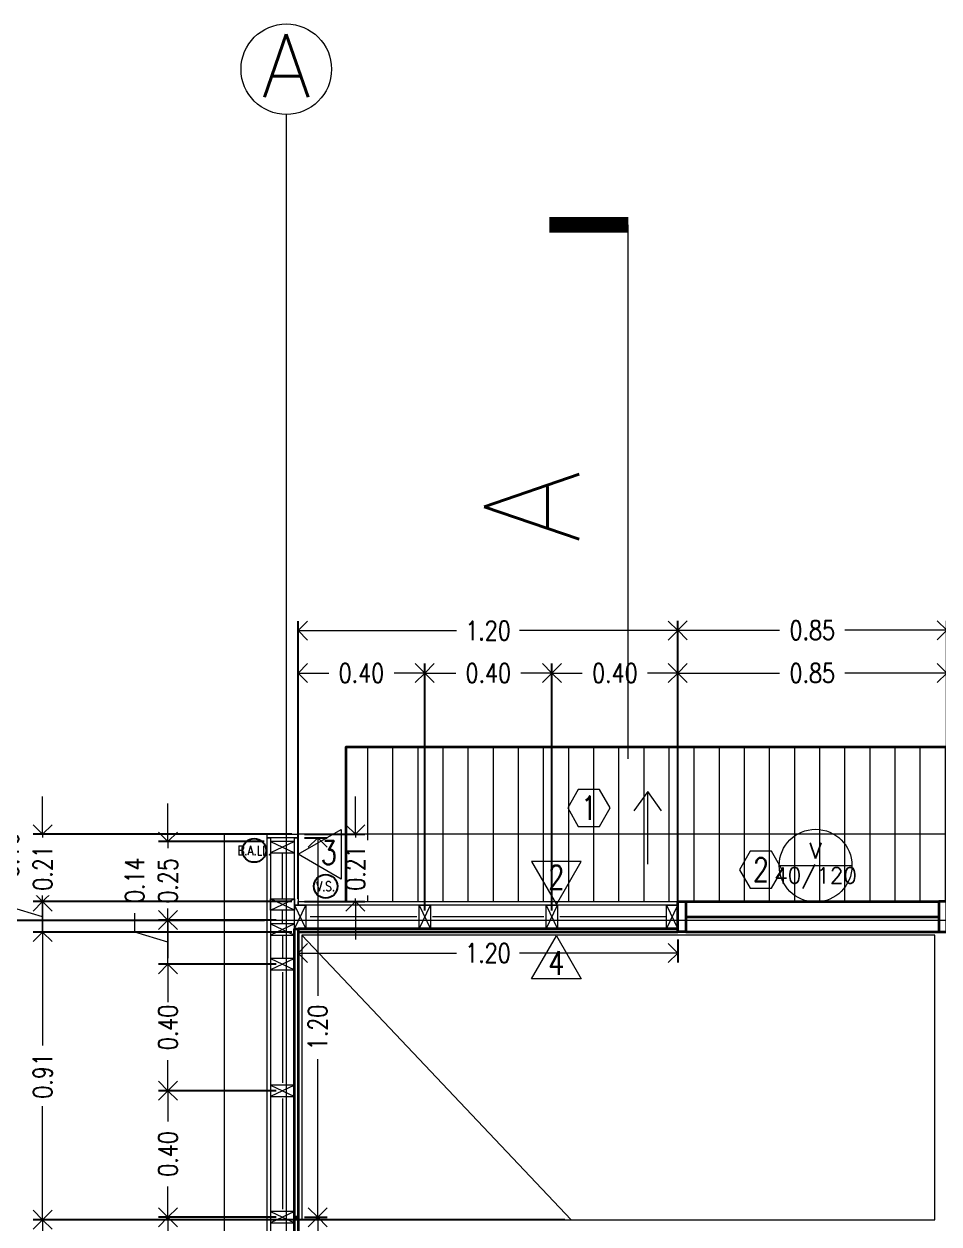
# Model space of a CAD drawing. Header units: metres. Extents: x -2 to 612, y -64 to 156.
# Drawn here: x 456.669 to 459.561, y 49.24 to 53.035 of the extents above; entities that cross this region are included whole.
import ezdxf
from ezdxf.enums import TextEntityAlignment as Align

# ---------------------------------------------------------------- set-up
doc = ezdxf.new("R2010")
doc.units = ezdxf.units.M
doc.header["$LTSCALE"] = 5
doc.header["$MEASUREMENT"] = 0
doc.layers.get('0').update_dxf_attribs({"color": 30})
doc.layers.get('DEFPOINTS').update_dxf_attribs({"color": 210})
for name, color, linetype, lineweight in [('A-ANNO-DIMS', 3, 'Continuous', 18), ('A-ANNO-SYMB', 3, 'Continuous', 18), ('A-ANNO-TEXT', 3, 'Continuous', 18), ('A-DETL-MBND', 3, 'Continuous', 18), ('A-DOOR-SYMB', 3, 'Continuous', 18), ('A-ELEV-IDEN', 3, 'Continuous', 18), ('A-ELEV-MBE1', 7, 'Continuous', 35), ('A-ELEV-MBE2', 4, 'Continuous', 25), ('A-FLOR-PATT', 8, 'Continuous', 18), ('A-FURN', 8, 'Continuous', 18), ('A-SECT-MCUT', 7, 'Continuous', 35), ('A-WALL-PATT', 8, 'Continuous', 18), ('A-WALL-STUD', 3, 'Continuous', 18)]:
    doc.layers.add(name, color=color, linetype=linetype, lineweight=lineweight)
doc.styles.add('E-ROMANS', font='romans.shx', dxfattribs={"width": 0.8})
doc.dimstyles.new('E-0050_ARW_12', dxfattribs={"dimscale": 0.001, "dimtxt": 60, "dimasz": 60, "dimexe": 30, "dimexo": 20, "dimgap": 30, "dimtad": 0, "dimzin": 0, "dimdsep": 46, "dimtxsty": 'E-ROMANS', "dimblk": 'OPEN90', "dimcen": 30, "dimclrd": 256, "dimclre": 256, "dimclrt": 256, "dimadec": 0, "dimazin": 0, "dimtfac": 1, "dimtmove": 1, "dimatfit": 3, "dimldrblk": 'OPEN90', "dimfxl": 1, "dimtfill": 1, "dimtolj": 1, "dimtzin": 0, "dimlwd": -1, "dimarcsym": 0})

# ---------------------------------------------------------------- blocks, each defined once
blk = doc.blocks.new('_Open90')
at = {"color": 0, "linetype": 'ByBlock', "lineweight": -2}
for p, q in [((0, 0), (-1, 0)), ((-0.5, 0.5), (0, 0)), ((0, 0), (-0.5, -0.5))]:
    blk.add_line(p, q, dxfattribs=at)
blk = doc.blocks.new('*D348')
at = {"layer": 'A-ANNO-DIMS', "lineweight": -2, "transparency": 16777216}
for p, q in [((457.5555, 49.2615), (457.6274, 49.2615)), ((457.5555, 48.0615), (457.6274, 48.0615))]:
    blk.add_line(p, q, dxfattribs=at)
at = {"layer": 'A-ANNO-DIMS', "transparency": 16777216}
for p, q in [((457.5974, 49.2015), (457.5974, 48.7613)), ((457.5974, 48.1215), (457.5974, 48.5618))]:
    blk.add_line(p, q, dxfattribs=at)
at = {"layer": 'DEFPOINTS', "color": 0, "transparency": 16777216}
for p in [(457.5355, 49.2615), (457.5974, 49.2615), (457.5355, 48.0615)]:
    blk.add_point(p, dxfattribs=at)
at = {"layer": 'A-ANNO-DIMS', "transparency": 16777216, "xscale": 0.06, "yscale": 0.06, "zscale": 0.06}
for p, rotation in [((457.5974, 49.2615), 90), ((457.5974, 48.0615), 270)]:
    blk.add_blockref('_Open90', p, dxfattribs=dict(at, rotation=rotation))
at = {"layer": 'A-ANNO-DIMS', "transparency": 16777216, "insert": (457.5974, 48.6615), "char_height": 0.06, "attachment_point": 5, "rotation": 90, "style": 'E-ROMANS', "bg_fill": 3, "box_fill_scale": 1.25, "bg_fill_color": 256, "bg_fill_true_color": 13158600, "bg_fill_transparency": 0}
blk.add_mtext('\\A1;1.20', dxfattribs=at)
blk = doc.blocks.new('*D349')
at = {"layer": 'A-ANNO-DIMS', "transparency": 16777216}
for p, q in [((457.7165, 50.5325), (457.7165, 50.5925)), ((457.7165, 50.4725), (457.7165, 50.4623)), ((457.7165, 50.2595), (457.7165, 50.2697)), ((457.7165, 50.1995), (457.7165, 50.1395))]:
    blk.add_line(p, q, dxfattribs=at)
at = {"layer": 'A-ANNO-DIMS', "lineweight": -2, "transparency": 16777216}
for p, q in [((457.5555, 50.4725), (457.7465, 50.4725)), ((457.5555, 50.2595), (457.7465, 50.2595))]:
    blk.add_line(p, q, dxfattribs=at)
at = {"layer": 'DEFPOINTS', "color": 0, "transparency": 16777216}
for p in [(457.5355, 50.4725), (457.7165, 50.4725), (457.5355, 50.2595)]:
    blk.add_point(p, dxfattribs=at)
at = {"layer": 'A-ANNO-DIMS', "transparency": 16777216, "xscale": 0.06, "yscale": 0.06, "zscale": 0.06}
for p, rotation in [((457.7165, 50.4725), 270), ((457.7165, 50.2595), 90)]:
    blk.add_blockref('_Open90', p, dxfattribs=dict(at, rotation=rotation))
at = {"layer": 'A-ANNO-DIMS', "transparency": 16777216, "insert": (457.7165, 50.366), "char_height": 0.06, "attachment_point": 5, "rotation": 90, "style": 'E-ROMANS', "bg_fill": 3, "box_fill_scale": 1.25, "bg_fill_color": 256, "bg_fill_true_color": 13158600, "bg_fill_transparency": 0}
blk.add_mtext('\\A1;0.21', dxfattribs=at)
blk = doc.blocks.new('*D365')
at = {"layer": 'A-ANNO-DIMS', "lineweight": -2, "transparency": 16777216}
for p, q in [((457.466, 49.2615), (457.0938, 49.2615)), ((457.466, 48.8615), (457.0938, 48.8615))]:
    blk.add_line(p, q, dxfattribs=at)
at = {"layer": 'A-ANNO-DIMS', "transparency": 16777216}
for p, q in [((457.1238, 49.2015), (457.1238, 49.1647)), ((457.1238, 48.9215), (457.1238, 48.9584))]:
    blk.add_line(p, q, dxfattribs=at)
at = {"layer": 'DEFPOINTS', "color": 0, "transparency": 16777216}
for p in [(457.1238, 49.2615), (457.486, 49.2615), (457.486, 48.8615)]:
    blk.add_point(p, dxfattribs=at)
at = {"layer": 'A-ANNO-DIMS', "transparency": 16777216, "xscale": 0.06, "yscale": 0.06, "zscale": 0.06}
for p, rotation in [((457.1238, 49.2615), 90), ((457.1238, 48.8615), 270)]:
    blk.add_blockref('_Open90', p, dxfattribs=dict(at, rotation=rotation))
at = {"layer": 'A-ANNO-DIMS', "transparency": 16777216, "insert": (457.1238, 49.0615), "char_height": 0.06, "attachment_point": 5, "rotation": 90, "style": 'E-ROMANS', "bg_fill": 3, "box_fill_scale": 1.25, "bg_fill_color": 256, "bg_fill_true_color": 13158600, "bg_fill_transparency": 0}
blk.add_mtext('\\A1;0.40', dxfattribs=at)
blk = doc.blocks.new('*D366')
at = {"layer": 'A-ANNO-DIMS', "lineweight": -2, "transparency": 16777216}
for p, q in [((457.466, 49.6615), (457.0938, 49.6615)), ((457.466, 49.2615), (457.0938, 49.2615))]:
    blk.add_line(p, q, dxfattribs=at)
at = {"layer": 'A-ANNO-DIMS', "transparency": 16777216}
for p, q in [((457.1238, 49.6015), (457.1238, 49.5647)), ((457.1238, 49.3215), (457.1238, 49.3584))]:
    blk.add_line(p, q, dxfattribs=at)
at = {"layer": 'DEFPOINTS', "color": 0, "transparency": 16777216}
for p in [(457.1238, 49.6615), (457.486, 49.6615), (457.486, 49.2615)]:
    blk.add_point(p, dxfattribs=at)
at = {"layer": 'A-ANNO-DIMS', "transparency": 16777216, "xscale": 0.06, "yscale": 0.06, "zscale": 0.06}
for p, rotation in [((457.1238, 49.6615), 90), ((457.1238, 49.2615), 270)]:
    blk.add_blockref('_Open90', p, dxfattribs=dict(at, rotation=rotation))
at = {"layer": 'A-ANNO-DIMS', "transparency": 16777216, "insert": (457.1238, 49.4615), "char_height": 0.06, "attachment_point": 5, "rotation": 90, "style": 'E-ROMANS', "bg_fill": 3, "box_fill_scale": 1.25, "bg_fill_color": 256, "bg_fill_true_color": 13158600, "bg_fill_transparency": 0}
blk.add_mtext('\\A1;0.40', dxfattribs=at)
blk = doc.blocks.new('*D367')
at = {"layer": 'A-ANNO-DIMS', "lineweight": -2, "transparency": 16777216}
for p, q in [((457.466, 50.0615), (457.0938, 50.0615)), ((457.466, 49.6615), (457.0938, 49.6615))]:
    blk.add_line(p, q, dxfattribs=at)
at = {"layer": 'A-ANNO-DIMS', "transparency": 16777216}
for p, q in [((457.1238, 50.0015), (457.1238, 49.9647)), ((457.1238, 49.7215), (457.1238, 49.7584))]:
    blk.add_line(p, q, dxfattribs=at)
at = {"layer": 'DEFPOINTS', "color": 0, "transparency": 16777216}
for p in [(457.1238, 50.0615), (457.486, 50.0615), (457.486, 49.6615)]:
    blk.add_point(p, dxfattribs=at)
at = {"layer": 'A-ANNO-DIMS', "transparency": 16777216, "xscale": 0.06, "yscale": 0.06, "zscale": 0.06}
for p, rotation in [((457.1238, 50.0615), 90), ((457.1238, 49.6615), 270)]:
    blk.add_blockref('_Open90', p, dxfattribs=dict(at, rotation=rotation))
at = {"layer": 'A-ANNO-DIMS', "transparency": 16777216, "insert": (457.1238, 49.8615), "char_height": 0.06, "attachment_point": 5, "rotation": 90, "style": 'E-ROMANS', "bg_fill": 3, "box_fill_scale": 1.25, "bg_fill_color": 256, "bg_fill_true_color": 13158600, "bg_fill_transparency": 0}
blk.add_mtext('\\A1;0.40', dxfattribs=at)
blk = doc.blocks.new('*D368')
at = {"layer": 'A-ANNO-DIMS', "transparency": 16777216}
for p, q in [((457.1238, 50.261), (457.1238, 50.321)), ((457.0188, 50.1628), (457.0188, 50.2228)), ((457.1238, 50.0615), (457.1238, 50.201)), ((457.1238, 50.0615), (457.1238, 50.201)), ((457.1238, 50.1313), (457.0188, 50.1628)), ((457.1238, 50.0015), (457.1238, 49.9415))]:
    blk.add_line(p, q, dxfattribs=at)
at = {"layer": 'A-ANNO-DIMS', "lineweight": -2, "transparency": 16777216}
for p, q in [((457.466, 50.201), (457.0938, 50.201)), ((457.466, 50.0615), (457.0938, 50.0615))]:
    blk.add_line(p, q, dxfattribs=at)
at = {"layer": 'DEFPOINTS', "color": 0, "transparency": 16777216}
for p in [(457.1238, 50.201), (457.486, 50.201), (457.486, 50.0615)]:
    blk.add_point(p, dxfattribs=at)
at = {"layer": 'A-ANNO-DIMS', "transparency": 16777216, "xscale": 0.06, "yscale": 0.06, "zscale": 0.06}
for p, rotation in [((457.1238, 50.201), 270), ((457.1238, 50.0615), 90)]:
    blk.add_blockref('_Open90', p, dxfattribs=dict(at, rotation=rotation))
at = {"layer": 'A-ANNO-DIMS', "transparency": 16777216, "insert": (457.0188, 50.3271), "char_height": 0.06, "attachment_point": 5, "rotation": 90, "style": 'E-ROMANS', "bg_fill": 3, "box_fill_scale": 1.25, "bg_fill_color": 256, "bg_fill_true_color": 13158600, "bg_fill_transparency": 0}
blk.add_mtext('\\A1;0.14', dxfattribs=at)
blk = doc.blocks.new('*D369')
at = {"layer": 'A-ANNO-DIMS', "transparency": 16777216}
for p, q in [((457.1238, 50.5095), (457.1238, 50.5695)), ((457.1238, 50.4495), (457.1238, 50.4284)), ((457.1238, 50.201), (457.1238, 50.2221)), ((457.1238, 50.141), (457.1238, 50.081))]:
    blk.add_line(p, q, dxfattribs=at)
at = {"layer": 'A-ANNO-DIMS', "lineweight": -2, "transparency": 16777216}
for p, q in [((457.4285, 50.4495), (457.0938, 50.4495)), ((457.466, 50.201), (457.0938, 50.201))]:
    blk.add_line(p, q, dxfattribs=at)
at = {"layer": 'DEFPOINTS', "color": 0, "transparency": 16777216}
for p in [(457.1238, 50.4495), (457.4485, 50.4495), (457.486, 50.201)]:
    blk.add_point(p, dxfattribs=at)
at = {"layer": 'A-ANNO-DIMS', "transparency": 16777216, "xscale": 0.06, "yscale": 0.06, "zscale": 0.06}
for p, rotation in [((457.1238, 50.4495), 270), ((457.1238, 50.201), 90)]:
    blk.add_blockref('_Open90', p, dxfattribs=dict(at, rotation=rotation))
at = {"layer": 'A-ANNO-DIMS', "transparency": 16777216, "insert": (457.1238, 50.3253), "char_height": 0.06, "attachment_point": 5, "rotation": 90, "style": 'E-ROMANS', "bg_fill": 3, "box_fill_scale": 1.25, "bg_fill_color": 256, "bg_fill_true_color": 13158600, "bg_fill_transparency": 0}
blk.add_mtext('\\A1;0.25', dxfattribs=at)
blk = doc.blocks.new('*D370')
at = {"layer": 'A-ANNO-DIMS', "lineweight": -2, "transparency": 16777216}
for p, q in [((457.5355, 50.2685), (457.5355, 51.1469)), ((458.7355, 50.2585), (458.7355, 51.1469))]:
    blk.add_line(p, q, dxfattribs=at)
at = {"layer": 'A-ANNO-DIMS', "transparency": 16777216}
for p, q in [((457.5955, 51.1169), (458.0358, 51.1169)), ((458.6755, 51.1169), (458.2352, 51.1169))]:
    blk.add_line(p, q, dxfattribs=at)
at = {"layer": 'DEFPOINTS', "color": 0, "transparency": 16777216}
for p in [(458.7355, 51.1169), (457.5355, 50.2485), (458.7355, 50.2385)]:
    blk.add_point(p, dxfattribs=at)
at = {"layer": 'A-ANNO-DIMS', "transparency": 16777216, "xscale": 0.06, "yscale": 0.06, "zscale": 0.06, "rotation": 180}
blk.add_blockref('_Open90', (457.5355, 51.1169), dxfattribs=at)
at = {"layer": 'A-ANNO-DIMS', "transparency": 16777216, "xscale": 0.06, "yscale": 0.06, "zscale": 0.06}
blk.add_blockref('_Open90', (458.7355, 51.1169), dxfattribs=at)
at = {"layer": 'A-ANNO-DIMS', "transparency": 16777216, "insert": (458.1355, 51.1169), "char_height": 0.06, "attachment_point": 5, "style": 'E-ROMANS', "bg_fill": 3, "box_fill_scale": 1.25, "bg_fill_color": 256, "bg_fill_true_color": 13158600, "bg_fill_transparency": 0}
blk.add_mtext('\\A1;1.20', dxfattribs=at)
blk = doc.blocks.new('*D381')
at = {"layer": 'A-ANNO-DIMS', "lineweight": -2, "transparency": 16777216}
for p, q in [((457.5354, 50.1394), (457.5354, 50.0668)), ((458.7354, 50.1394), (458.7354, 50.0668))]:
    blk.add_line(p, q, dxfattribs=at)
at = {"layer": 'A-ANNO-DIMS', "transparency": 16777216}
for p, q in [((457.5954, 50.0968), (458.0357, 50.0968)), ((458.6754, 50.0968), (458.2351, 50.0968))]:
    blk.add_line(p, q, dxfattribs=at)
at = {"layer": 'DEFPOINTS', "color": 0, "transparency": 16777216}
for p in [(457.5354, 50.1594), (458.7354, 50.1594), (458.7354, 50.0968)]:
    blk.add_point(p, dxfattribs=at)
at = {"layer": 'A-ANNO-DIMS', "transparency": 16777216, "xscale": 0.06, "yscale": 0.06, "zscale": 0.06, "rotation": 180}
blk.add_blockref('_Open90', (457.5354, 50.0968), dxfattribs=at)
at = {"layer": 'A-ANNO-DIMS', "transparency": 16777216, "xscale": 0.06, "yscale": 0.06, "zscale": 0.06}
blk.add_blockref('_Open90', (458.7354, 50.0968), dxfattribs=at)
at = {"layer": 'A-ANNO-DIMS', "transparency": 16777216, "insert": (458.1354, 50.0968), "char_height": 0.06, "attachment_point": 5, "style": 'E-ROMANS', "bg_fill": 3, "box_fill_scale": 1.25, "bg_fill_color": 256, "bg_fill_true_color": 13158600, "bg_fill_transparency": 0}
blk.add_mtext('\\A1;1.20', dxfattribs=at)
blk = doc.blocks.new('*D384')
at = {"layer": 'A-ANNO-DIMS', "lineweight": -2, "transparency": 16777216}
for p, q in [((458.7355, 50.2695), (458.7355, 51.1479)), ((459.5855, 50.2695), (459.5855, 51.1479))]:
    blk.add_line(p, q, dxfattribs=at)
at = {"layer": 'A-ANNO-DIMS', "transparency": 16777216}
for p, q in [((458.7955, 51.1179), (459.0574, 51.1179)), ((459.5255, 51.1179), (459.2637, 51.1179))]:
    blk.add_line(p, q, dxfattribs=at)
at = {"layer": 'DEFPOINTS', "color": 0, "transparency": 16777216}
for p in [(459.5855, 51.1179), (458.7355, 50.2495), (459.5855, 50.2495)]:
    blk.add_point(p, dxfattribs=at)
at = {"layer": 'A-ANNO-DIMS', "transparency": 16777216, "xscale": 0.06, "yscale": 0.06, "zscale": 0.06, "rotation": 180}
blk.add_blockref('_Open90', (458.7355, 51.1179), dxfattribs=at)
at = {"layer": 'A-ANNO-DIMS', "transparency": 16777216, "xscale": 0.06, "yscale": 0.06, "zscale": 0.06}
blk.add_blockref('_Open90', (459.5855, 51.1179), dxfattribs=at)
at = {"layer": 'A-ANNO-DIMS', "transparency": 16777216, "insert": (459.1605, 51.1179), "char_height": 0.06, "attachment_point": 5, "style": 'E-ROMANS', "bg_fill": 3, "box_fill_scale": 1.25, "bg_fill_color": 256, "bg_fill_true_color": 13158600, "bg_fill_transparency": 0}
blk.add_mtext('\\A1;0.85', dxfattribs=at)
blk = doc.blocks.new('*D385')
at = {"layer": 'A-ANNO-DIMS', "lineweight": -2, "transparency": 16777216}
for p, q in [((457.5355, 50.2685), (457.5355, 51.0123)), ((457.9355, 50.231), (457.9355, 51.0123))]:
    blk.add_line(p, q, dxfattribs=at)
at = {"layer": 'A-ANNO-DIMS', "transparency": 16777216}
for p, q in [((457.5955, 50.9823), (457.6324, 50.9823)), ((457.8755, 50.9823), (457.8387, 50.9823))]:
    blk.add_line(p, q, dxfattribs=at)
at = {"layer": 'DEFPOINTS', "color": 0, "transparency": 16777216}
for p in [(457.9355, 50.9823), (457.5355, 50.2485), (457.9355, 50.211)]:
    blk.add_point(p, dxfattribs=at)
at = {"layer": 'A-ANNO-DIMS', "transparency": 16777216, "xscale": 0.06, "yscale": 0.06, "zscale": 0.06, "rotation": 180}
blk.add_blockref('_Open90', (457.5355, 50.9823), dxfattribs=at)
at = {"layer": 'A-ANNO-DIMS', "transparency": 16777216, "xscale": 0.06, "yscale": 0.06, "zscale": 0.06}
blk.add_blockref('_Open90', (457.9355, 50.9823), dxfattribs=at)
at = {"layer": 'A-ANNO-DIMS', "transparency": 16777216, "insert": (457.7355, 50.9823), "char_height": 0.06, "attachment_point": 5, "style": 'E-ROMANS', "bg_fill": 3, "box_fill_scale": 1.25, "bg_fill_color": 256, "bg_fill_true_color": 13158600, "bg_fill_transparency": 0}
blk.add_mtext('\\A1;0.40', dxfattribs=at)
blk = doc.blocks.new('*D386')
at = {"layer": 'A-ANNO-DIMS', "lineweight": -2, "transparency": 16777216}
for p, q in [((457.9355, 50.231), (457.9355, 51.0123)), ((458.3375, 50.231), (458.3375, 51.0123))]:
    blk.add_line(p, q, dxfattribs=at)
at = {"layer": 'A-ANNO-DIMS', "transparency": 16777216}
for p, q in [((457.9955, 50.9823), (458.0334, 50.9823)), ((458.2775, 50.9823), (458.2397, 50.9823))]:
    blk.add_line(p, q, dxfattribs=at)
at = {"layer": 'DEFPOINTS', "color": 0, "transparency": 16777216}
for p in [(458.3375, 50.9823), (457.9355, 50.211), (458.3375, 50.211)]:
    blk.add_point(p, dxfattribs=at)
at = {"layer": 'A-ANNO-DIMS', "transparency": 16777216, "xscale": 0.06, "yscale": 0.06, "zscale": 0.06, "rotation": 180}
blk.add_blockref('_Open90', (457.9355, 50.9823), dxfattribs=at)
at = {"layer": 'A-ANNO-DIMS', "transparency": 16777216, "xscale": 0.06, "yscale": 0.06, "zscale": 0.06}
blk.add_blockref('_Open90', (458.3375, 50.9823), dxfattribs=at)
at = {"layer": 'A-ANNO-DIMS', "transparency": 16777216, "insert": (458.1365, 50.9823), "char_height": 0.06, "attachment_point": 5, "style": 'E-ROMANS', "bg_fill": 3, "box_fill_scale": 1.25, "bg_fill_color": 256, "bg_fill_true_color": 13158600, "bg_fill_transparency": 0}
blk.add_mtext('\\A1;0.40', dxfattribs=at)
blk = doc.blocks.new('*D387')
at = {"layer": 'A-ANNO-DIMS', "lineweight": -2, "transparency": 16777216}
for p, q in [((458.3375, 50.231), (458.3375, 51.0123)), ((458.7355, 50.2685), (458.7355, 51.0123))]:
    blk.add_line(p, q, dxfattribs=at)
at = {"layer": 'A-ANNO-DIMS', "transparency": 16777216}
for p, q in [((458.3975, 50.9823), (458.4334, 50.9823)), ((458.6755, 50.9823), (458.6397, 50.9823))]:
    blk.add_line(p, q, dxfattribs=at)
at = {"layer": 'DEFPOINTS', "color": 0, "transparency": 16777216}
for p in [(458.7355, 50.9823), (458.7355, 50.2485), (458.3375, 50.211)]:
    blk.add_point(p, dxfattribs=at)
at = {"layer": 'A-ANNO-DIMS', "transparency": 16777216, "xscale": 0.06, "yscale": 0.06, "zscale": 0.06, "rotation": 180}
blk.add_blockref('_Open90', (458.3375, 50.9823), dxfattribs=at)
at = {"layer": 'A-ANNO-DIMS', "transparency": 16777216, "xscale": 0.06, "yscale": 0.06, "zscale": 0.06}
blk.add_blockref('_Open90', (458.7355, 50.9823), dxfattribs=at)
at = {"layer": 'A-ANNO-DIMS', "transparency": 16777216, "insert": (458.5365, 50.9823), "char_height": 0.06, "attachment_point": 5, "style": 'E-ROMANS', "bg_fill": 3, "box_fill_scale": 1.25, "bg_fill_color": 256, "bg_fill_true_color": 13158600, "bg_fill_transparency": 0}
blk.add_mtext('\\A1;0.40', dxfattribs=at)
blk = doc.blocks.new('*D388')
at = {"layer": 'A-ANNO-DIMS', "lineweight": -2, "transparency": 16777216}
for p, q in [((458.7355, 50.2685), (458.7355, 51.0123)), ((459.5855, 50.2685), (459.5855, 51.0123))]:
    blk.add_line(p, q, dxfattribs=at)
at = {"layer": 'A-ANNO-DIMS', "transparency": 16777216}
for p, q in [((458.7955, 50.9823), (459.0574, 50.9823)), ((459.5255, 50.9823), (459.2637, 50.9823))]:
    blk.add_line(p, q, dxfattribs=at)
at = {"layer": 'DEFPOINTS', "color": 0, "transparency": 16777216}
for p in [(459.5855, 50.9823), (458.7355, 50.2485), (459.5855, 50.2485)]:
    blk.add_point(p, dxfattribs=at)
at = {"layer": 'A-ANNO-DIMS', "transparency": 16777216, "xscale": 0.06, "yscale": 0.06, "zscale": 0.06, "rotation": 180}
blk.add_blockref('_Open90', (458.7355, 50.9823), dxfattribs=at)
at = {"layer": 'A-ANNO-DIMS', "transparency": 16777216, "xscale": 0.06, "yscale": 0.06, "zscale": 0.06}
blk.add_blockref('_Open90', (459.5855, 50.9823), dxfattribs=at)
at = {"layer": 'A-ANNO-DIMS', "transparency": 16777216, "insert": (459.1605, 50.9823), "char_height": 0.06, "attachment_point": 5, "style": 'E-ROMANS', "bg_fill": 3, "box_fill_scale": 1.25, "bg_fill_color": 256, "bg_fill_true_color": 13158600, "bg_fill_transparency": 0}
blk.add_mtext('\\A1;0.85', dxfattribs=at)
blk = doc.blocks.new('*D401')
at = {"layer": 'A-ANNO-DIMS', "lineweight": -2, "transparency": 16777216}
for p, q in [((458.3785, 49.2535), (456.6977, 49.2535)), ((458.4275, 48.8035), (456.6977, 48.8035))]:
    blk.add_line(p, q, dxfattribs=at)
at = {"layer": 'A-ANNO-DIMS', "transparency": 16777216}
for p, q in [((456.7277, 49.1935), (456.7277, 49.1317)), ((456.7277, 48.8635), (456.7277, 48.9254))]:
    blk.add_line(p, q, dxfattribs=at)
at = {"layer": 'DEFPOINTS', "color": 0, "transparency": 16777216}
for p in [(456.7277, 49.2535), (458.3985, 49.2535), (458.4475, 48.8035)]:
    blk.add_point(p, dxfattribs=at)
at = {"layer": 'A-ANNO-DIMS', "transparency": 16777216, "xscale": 0.06, "yscale": 0.06, "zscale": 0.06}
for p, rotation in [((456.7277, 49.2535), 90), ((456.7277, 48.8035), 270)]:
    blk.add_blockref('_Open90', p, dxfattribs=dict(at, rotation=rotation))
at = {"layer": 'A-ANNO-DIMS', "transparency": 16777216, "insert": (456.7277, 49.0285), "char_height": 0.06, "attachment_point": 5, "rotation": 90, "style": 'E-ROMANS', "bg_fill": 3, "box_fill_scale": 1.25, "bg_fill_color": 256, "bg_fill_true_color": 13158600, "bg_fill_transparency": 0}
blk.add_mtext('\\A1;0.45', dxfattribs=at)
blk = doc.blocks.new('*D402')
at = {"layer": 'A-ANNO-DIMS', "lineweight": -2, "transparency": 16777216}
for p, q in [((457.5155, 50.1635), (456.6977, 50.1635)), ((458.3785, 49.2535), (456.6977, 49.2535))]:
    blk.add_line(p, q, dxfattribs=at)
at = {"layer": 'A-ANNO-DIMS', "transparency": 16777216}
for p, q in [((456.7277, 50.1035), (456.7277, 49.8048)), ((456.7277, 49.3135), (456.7277, 49.6123))]:
    blk.add_line(p, q, dxfattribs=at)
at = {"layer": 'DEFPOINTS', "color": 0, "transparency": 16777216}
for p in [(456.7277, 50.1635), (457.5355, 50.1635), (458.3985, 49.2535)]:
    blk.add_point(p, dxfattribs=at)
at = {"layer": 'A-ANNO-DIMS', "transparency": 16777216, "xscale": 0.06, "yscale": 0.06, "zscale": 0.06}
for p, rotation in [((456.7277, 50.1635), 90), ((456.7277, 49.2535), 270)]:
    blk.add_blockref('_Open90', p, dxfattribs=dict(at, rotation=rotation))
at = {"layer": 'A-ANNO-DIMS', "transparency": 16777216, "insert": (456.7277, 49.7085), "char_height": 0.06, "attachment_point": 5, "rotation": 90, "style": 'E-ROMANS', "bg_fill": 3, "box_fill_scale": 1.25, "bg_fill_color": 256, "bg_fill_true_color": 13158600, "bg_fill_transparency": 0}
blk.add_mtext('\\A1;0.91', dxfattribs=at)
blk = doc.blocks.new('*D403')
at = {"layer": 'A-ANNO-DIMS', "transparency": 16777216}
for p, q in [((456.7277, 50.3195), (456.7277, 50.3795)), ((456.6227, 50.243), (456.6227, 50.303)), ((456.7277, 50.1635), (456.7277, 50.2595)), ((456.7277, 50.1635), (456.7277, 50.2595)), ((456.7277, 50.2115), (456.6227, 50.243)), ((456.7277, 50.1035), (456.7277, 50.0435))]:
    blk.add_line(p, q, dxfattribs=at)
at = {"layer": 'A-ANNO-DIMS', "lineweight": -2, "transparency": 16777216}
for p, q in [((457.5155, 50.2595), (456.6977, 50.2595)), ((457.5155, 50.1635), (456.6977, 50.1635))]:
    blk.add_line(p, q, dxfattribs=at)
at = {"layer": 'DEFPOINTS', "color": 0, "transparency": 16777216}
for p in [(456.7277, 50.2595), (457.5355, 50.2595), (457.5355, 50.1635)]:
    blk.add_point(p, dxfattribs=at)
at = {"layer": 'A-ANNO-DIMS', "transparency": 16777216, "xscale": 0.06, "yscale": 0.06, "zscale": 0.06}
for p, rotation in [((456.7277, 50.2595), 270), ((456.7277, 50.1635), 90)]:
    blk.add_blockref('_Open90', p, dxfattribs=dict(at, rotation=rotation))
at = {"layer": 'A-ANNO-DIMS', "transparency": 16777216, "insert": (456.6227, 50.4062), "char_height": 0.06, "attachment_point": 5, "rotation": 90, "style": 'E-ROMANS', "bg_fill": 3, "box_fill_scale": 1.25, "bg_fill_color": 256, "bg_fill_true_color": 13158600, "bg_fill_transparency": 0}
blk.add_mtext('\\A1;0.10', dxfattribs=at)
blk = doc.blocks.new('*D404')
at = {"layer": 'A-ANNO-DIMS', "transparency": 16777216}
for p, q in [((456.7277, 50.5325), (456.7277, 50.5925)), ((456.7277, 50.4725), (456.7277, 50.4623)), ((456.7277, 50.2595), (456.7277, 50.2697)), ((456.7277, 50.1995), (456.7277, 50.1395))]:
    blk.add_line(p, q, dxfattribs=at)
at = {"layer": 'A-ANNO-DIMS', "lineweight": -2, "transparency": 16777216}
for p, q in [((457.5155, 50.4725), (456.6977, 50.4725)), ((457.5155, 50.2595), (456.6977, 50.2595))]:
    blk.add_line(p, q, dxfattribs=at)
at = {"layer": 'DEFPOINTS', "color": 0, "transparency": 16777216}
for p in [(456.7277, 50.4725), (457.5355, 50.4725), (457.5355, 50.2595)]:
    blk.add_point(p, dxfattribs=at)
at = {"layer": 'A-ANNO-DIMS', "transparency": 16777216, "xscale": 0.06, "yscale": 0.06, "zscale": 0.06}
for p, rotation in [((456.7277, 50.4725), 270), ((456.7277, 50.2595), 90)]:
    blk.add_blockref('_Open90', p, dxfattribs=dict(at, rotation=rotation))
at = {"layer": 'A-ANNO-DIMS', "transparency": 16777216, "insert": (456.7277, 50.366), "char_height": 0.06, "attachment_point": 5, "rotation": 90, "style": 'E-ROMANS', "bg_fill": 3, "box_fill_scale": 1.25, "bg_fill_color": 256, "bg_fill_true_color": 13158600, "bg_fill_transparency": 0}
blk.add_mtext('\\A1;0.21', dxfattribs=at)
blk = doc.blocks.new('*D1213')
at = {"layer": 'A-ANNO-DIMS', "lineweight": -2, "transparency": 16777216}
for p, q in [((457.4295, 50.2), (455.8167, 50.2)), ((457.4295, 47.201), (455.8167, 47.201))]:
    blk.add_line(p, q, dxfattribs=at)
at = {"layer": 'A-ANNO-DIMS', "transparency": 16777216}
for p, q in [((455.8467, 50.14), (455.8467, 48.8037)), ((455.8467, 47.261), (455.8467, 48.5974))]:
    blk.add_line(p, q, dxfattribs=at)
at = {"layer": 'DEFPOINTS', "color": 0, "transparency": 16777216}
for p in [(455.8467, 50.2), (457.4495, 50.2), (457.4495, 47.201)]:
    blk.add_point(p, dxfattribs=at)
at = {"layer": 'A-ANNO-DIMS', "transparency": 16777216, "xscale": 0.06, "yscale": 0.06, "zscale": 0.06}
for p, rotation in [((455.8467, 50.2), 90), ((455.8467, 47.201), 270)]:
    blk.add_blockref('_Open90', p, dxfattribs=dict(at, rotation=rotation))
at = {"layer": 'A-ANNO-DIMS', "transparency": 16777216, "insert": (455.8467, 48.7005), "char_height": 0.06, "attachment_point": 5, "rotation": 90, "style": 'E-ROMANS', "bg_fill": 3, "box_fill_scale": 1.25, "bg_fill_color": 256, "bg_fill_true_color": 13158600, "bg_fill_transparency": 0}
blk.add_mtext('\\A1;3.00', dxfattribs=at)
blk = doc.blocks.new('*D672')
at = {"layer": 'A-ANNO-DIMS', "lineweight": -2, "transparency": 16777216}
for p, q in [((457.4295, 50.2), (455.6632, 50.2)), ((457.4295, 43.298), (455.6632, 43.298))]:
    blk.add_line(p, q, dxfattribs=at)
at = {"layer": 'A-ANNO-DIMS', "transparency": 16777216}
for p, q in [((455.6932, 50.14), (455.6932, 46.851)), ((455.6932, 43.358), (455.6932, 46.647))]:
    blk.add_line(p, q, dxfattribs=at)
at = {"layer": 'DEFPOINTS', "color": 0, "transparency": 16777216}
for p in [(457.4495, 50.2), (455.6932, 43.298), (457.4495, 43.298)]:
    blk.add_point(p, dxfattribs=at)
at = {"layer": 'A-ANNO-DIMS', "transparency": 16777216, "xscale": 0.06, "yscale": 0.06, "zscale": 0.06}
for p, rotation in [((455.6932, 50.2), 90), ((455.6932, 43.298), 270)]:
    blk.add_blockref('_Open90', p, dxfattribs=dict(at, rotation=rotation))
at = {"layer": 'A-ANNO-DIMS', "transparency": 16777216, "insert": (455.6932, 46.749), "char_height": 0.06, "attachment_point": 5, "rotation": 90, "style": 'E-ROMANS', "bg_fill": 3, "box_fill_scale": 1.25, "bg_fill_color": 256, "bg_fill_true_color": 13158600, "bg_fill_transparency": 0}
blk.add_mtext('\\A1;6.90', dxfattribs=at)
blk = doc.blocks.new('*D927')
at = {"layer": 'A-ANNO-DIMS', "lineweight": -2, "transparency": 16777216}
for p, q in [((457.5555, 50.4615), (457.6274, 50.4615)), ((457.5555, 49.2615), (457.6274, 49.2615))]:
    blk.add_line(p, q, dxfattribs=at)
at = {"layer": 'A-ANNO-DIMS', "transparency": 16777216}
for p, q in [((457.5974, 50.4015), (457.5974, 49.9612)), ((457.5974, 49.3215), (457.5974, 49.7618))]:
    blk.add_line(p, q, dxfattribs=at)
at = {"layer": 'DEFPOINTS', "color": 0, "transparency": 16777216}
for p in [(457.5355, 50.4615), (457.5974, 50.4615), (457.5355, 49.2615)]:
    blk.add_point(p, dxfattribs=at)
at = {"layer": 'A-ANNO-DIMS', "transparency": 16777216, "xscale": 0.06, "yscale": 0.06, "zscale": 0.06}
for p, rotation in [((457.5974, 50.4615), 90), ((457.5974, 49.2615), 270)]:
    blk.add_blockref('_Open90', p, dxfattribs=dict(at, rotation=rotation))
at = {"layer": 'A-ANNO-DIMS', "transparency": 16777216, "insert": (457.5974, 49.8615), "char_height": 0.06, "attachment_point": 5, "rotation": 90, "style": 'E-ROMANS', "bg_fill": 3, "box_fill_scale": 1.25, "bg_fill_color": 256, "bg_fill_true_color": 13158600, "bg_fill_transparency": 0}
blk.add_mtext('\\A1;1.20', dxfattribs=at)

msp = doc.modelspace()

# ---------------------------------------------------------------- hatches: boundary and pattern name
at = {"layer": 'A-FLOR-PATT'}
h = msp.add_hatch(dxfattribs=at)
h.set_pattern_fill('LINE', color=256, scale=0.025, angle=90, style=0)
h.set_pattern_definition([(90, (0, 0), (-0.079375, 5e-18), [])])
h.paths.add_polyline_path([(459.59454, 50.74853), (457.68603, 50.74853), (457.68603, 50.47253), (459.59454, 50.47252)])
h.paths.add_polyline_path([(459.59454, 50.47252), (457.68603, 50.47253), (457.68603, 50.25954), (458.73553, 50.25954), (458.76053, 50.25954), (458.76054, 50.25954), (459.56052, 50.25954), (459.58552, 50.25954), (459.58552, 50.25954), (459.59454, 50.25954)])

# ---------------------------------------------------------------- linework, layer by layer
at = {"layer": 'A-ANNO-SYMB'}
msp.add_line((478.32254, 50.20004), (455.48822, 50.20004), dxfattribs=at)
at = {"layer": 'A-ANNO-SYMB', "const_width": 0.05}
msp.add_lwpolyline([(458.579, 52.3999), (458.329, 52.3999)], dxfattribs=at)
at = {"layer": 'A-ANNO-SYMB'}
msp.add_circle((457.49803, 52.89207), 0.14303, dxfattribs=at)
at = {"layer": 'A-DETL-MBND'}
msp.add_line((457.43763, 50.46153), (457.43763, 50.47253), dxfattribs=at)
for points in [[(457.43763, 50.47253), (457.53552, 50.47253), (457.53552, 50.46153), (457.43763, 50.46153)], [(458.73553, 50.24853), (457.53553, 50.24854), (457.53553, 50.25954), (458.73553, 50.25954)]]:
    msp.add_lwpolyline(points, dxfattribs=at)
for points in [[(457.44853, 50.46153), (457.44863, 42.96154), (457.43763, 42.96154), (457.43763, 50.46153)], [(457.52353, 50.24854), (457.52353, 50.46153), (457.53553, 50.46153), (457.53553, 50.24854)]]:
    msp.add_lwpolyline(points, close=True, dxfattribs=at)
at = {"layer": 'A-ELEV-IDEN'}
msp.add_line((463.63052, 50.47252), (457.53552, 50.47253), dxfattribs=at)
at = {"layer": 'A-ELEV-MBE1'}
for p, q in [((458.76054, 50.25954), (459.56052, 50.25954)), ((458.76053, 50.21154), (459.56052, 50.21154)), ((458.76053, 50.16354), (459.56052, 50.16354))]:
    msp.add_line(p, q, dxfattribs=at)
for points in [[(458.73553, 50.25954), (458.76053, 50.25954), (458.76053, 50.16354), (458.73553, 50.16354)], [(459.58552, 50.25954), (459.56052, 50.25954), (459.56052, 50.16354), (459.58552, 50.16354)]]:
    msp.add_lwpolyline(points, close=True, dxfattribs=at)
at = {"layer": 'A-ELEV-MBE2', "ltscale": 0.05}
msp.add_circle((457.62238, 50.308), 0.0375, dxfattribs=at)
at = {"layer": 'A-FURN'}
msp.add_line((459.54753, 49.25354), (459.54753, 50.15354), dxfattribs=at)
at = {"layer": 'A-SECT-MCUT'}
for points in [[(457.52353, 49.26154), (457.52353, 50.17354), (457.53553, 50.17354), (457.53553, 49.26154)], [(457.53553, 50.17354), (457.53553, 50.16354), (458.73553, 50.16354), (458.73553, 50.17354)], [(457.52353, 48.06154), (457.52353, 49.26154), (457.53553, 49.26154), (457.53553, 48.06154)]]:
    msp.add_lwpolyline(points, close=True, dxfattribs=at)

# ---------------------------------------------------------------- texts
at = {"layer": 'A-ANNO-TEXT', "insert": (457.62238, 50.308), "char_height": 0.03, "attachment_point": 5, "style": 'E-ROMANS'}
msp.add_mtext('\\pi-0.09,l0.09,t0.09;V.S.', dxfattribs=at)
at = {"layer": 'A-ANNO-TEXT', "style": 'E-ROMANS'}
msp.add_attdef('A', text='0.00', height=0.2, dxfattribs=at).set_placement((457.49803, 52.9032), align=Align.MIDDLE_CENTER)
msp.add_attdef('A', text='CORTE', height=0.299796, rotation=90, dxfattribs=at).set_placement((458.2735, 51.3925), align=Align.MIDDLE_LEFT)

# ---------------------------------------------------------------- next in the draw order: dimensions: what is measured, and where the dimension line sits
at = {"layer": 'A-ANNO-DIMS'}
for base, p1, p2, picture, middle in [((457.71654, 50.47253), (457.53553, 50.25954), (457.53553, 50.47253), '*D349', (457.71654, 50.36603)), ((457.12383, 49.26154), (457.48603, 48.86154), (457.48603, 49.26154), '*D365', (457.12383, 49.06154)), ((457.59739, 49.26154), (457.53553, 48.06154), (457.53553, 49.26154), '*D348', (457.59739, 48.66154))]:
    dim = msp.add_linear_dim(base=base, p1=p1, p2=p2, angle=90, dimstyle='E-0050_ARW_12', dxfattribs=at)
    dim.commit()
    dim.dimension.update_dxf_attribs({"geometry": picture, "text_midpoint": middle})

# ---------------------------------------------------------------- next in the draw order: dimensions: what is measured, and where the dimension line sits
for base, p1, p2, picture, middle in [((458.73553, 51.1169), (457.53553, 50.24854), (458.73553, 50.23853), '*D370', (458.13553, 51.1169)), ((458.73543, 50.09676), (457.53543, 50.15943), (458.73543, 50.15943), '*D381', (458.13543, 50.09676))]:
    dim = msp.add_linear_dim(base=base, p1=p1, p2=p2, dimstyle='E-0050_ARW_12', dxfattribs=at)
    dim.commit()
    dim.dimension.update_dxf_attribs({"geometry": picture, "text_midpoint": middle})
dim = msp.add_linear_dim(base=(457.12383, 49.66154), p1=(457.48603, 49.26154), p2=(457.48603, 49.66154), angle=90, dimstyle='E-0050_ARW_12', dxfattribs=at)
dim.commit()
dim.dimension.update_dxf_attribs({"geometry": '*D366', "text_midpoint": (457.12383, 49.46154)})

# ---------------------------------------------------------------- next in the draw order: dimensions: what is measured, and where the dimension line sits
for base, p1, p2, picture, middle in [((459.58552, 51.1179), (458.73553, 50.24954), (459.58552, 50.24954), '*D384', (459.16053, 51.1179)), ((457.93553, 50.98234), (457.53553, 50.24853), (457.93553, 50.21104), '*D385', (457.73553, 50.98234))]:
    dim = msp.add_linear_dim(base=base, p1=p1, p2=p2, dimstyle='E-0050_ARW_12', dxfattribs=at)
    dim.commit()
    dim.dimension.update_dxf_attribs({"geometry": picture, "text_midpoint": middle})
for base, p1, p2, picture, middle in [((457.12383, 50.06154), (457.48603, 49.66154), (457.48603, 50.06154), '*D367', (457.12383, 49.86154)), ((456.72772, 49.25354), (458.44753, 48.80354), (458.39854, 49.25354), '*D401', (456.72772, 49.02854))]:
    dim = msp.add_linear_dim(base=base, p1=p1, p2=p2, angle=90, dimstyle='E-0050_ARW_12', dxfattribs=at)
    dim.commit()
    dim.dimension.update_dxf_attribs({"geometry": picture, "text_midpoint": middle})

# ---------------------------------------------------------------- next in the draw order: linework, layer by layer
at = {"layer": 'A-WALL-PATT', "ltscale": 0.1}
msp.add_line((457.91052, 50.21104), (457.57353, 50.21104), dxfattribs=at)

# ---------------------------------------------------------------- next in the draw order: texts
at = {"layer": 'A-ANNO-TEXT', "insert": (457.63243, 50.4148), "char_height": 0.075, "attachment_point": 5, "rotation": 359.99952, "style": 'E-ROMANS'}
msp.add_mtext('\\pi-0.45,l0.45,t0.45;3', dxfattribs=at)

# ---------------------------------------------------------------- next in the draw order: dimensions: what is measured, and where the dimension line sits
at = {"layer": 'A-ANNO-DIMS'}
dim = msp.add_linear_dim(base=(458.33753, 50.98234), p1=(457.93553, 50.21104), p2=(458.33753, 50.21104), dimstyle='E-0050_ARW_12', dxfattribs=at)
dim.commit()
dim.dimension.update_dxf_attribs({"geometry": '*D386', "text_midpoint": (458.13653, 50.98234)})
dim = msp.add_linear_dim(base=(457.12383, 50.20104), p1=(457.48603, 50.06154), p2=(457.48603, 50.20104), angle=90, dimstyle='E-0050_ARW_12', dxfattribs=at)
dim.commit()
dim.dimension.update_dxf_attribs({"geometry": '*D368', "text_midpoint": (457.01883, 50.25279)})

# ---------------------------------------------------------------- next in the draw order: linework, layer by layer
at = {"layer": 'A-WALL-PATT', "ltscale": 0.1}
msp.add_line((458.31253, 50.21104), (457.96052, 50.21104), dxfattribs=at)

# ---------------------------------------------------------------- next in the draw order: dimensions: what is measured, and where the dimension line sits
at = {"layer": 'A-ANNO-DIMS'}
dim = msp.add_linear_dim(base=(458.73553, 50.98234), p1=(458.33753, 50.21104), p2=(458.73553, 50.24853), dimstyle='E-0050_ARW_12', dxfattribs=at)
dim.commit()
dim.dimension.update_dxf_attribs({"geometry": '*D387', "text_midpoint": (458.53653, 50.98234)})
dim = msp.add_linear_dim(base=(457.12383, 50.44953), p1=(457.48603, 50.20104), p2=(457.44854, 50.44953), angle=90, dimstyle='E-0050_ARW_12', dxfattribs=at)
dim.commit()
dim.dimension.update_dxf_attribs({"geometry": '*D369', "text_midpoint": (457.12383, 50.32528)})

# ---------------------------------------------------------------- next in the draw order: linework, layer by layer
at = {"layer": 'A-ANNO-SYMB'}
msp.add_line((458.579, 50.71162), (458.579, 52.3999), dxfattribs=at)
at = {"layer": 'A-ANNO-TEXT'}
for points in [[(458.4884, 50.49754), (458.52207, 50.55584), (458.4884, 50.61415), (458.42107, 50.61415), (458.38741, 50.55584), (458.42107, 50.49754)], [(458.35157, 50.25054), (458.43001, 50.3864), (458.27313, 50.3864)]]:
    msp.add_lwpolyline(points, close=True, dxfattribs=at)
for points in [[(458.68377, 50.54694), (458.64028, 50.60813), (458.5968, 50.54694)], [(458.64028, 50.37828), (458.64028, 50.60813)]]:
    msp.add_lwpolyline(points, dxfattribs=at)
at = {"layer": 'A-WALL-PATT', "ltscale": 0.1}
msp.add_line((458.69953, 50.21103), (458.36253, 50.21103), dxfattribs=at)

# ---------------------------------------------------------------- next in the draw order: texts
at = {"layer": 'A-ANNO-TEXT', "char_height": 0.075, "attachment_point": 5, "rotation": 0.00048, "style": 'E-ROMANS'}
for s, insert in [('\\pi-0.45,l0.45,t0.45;1', (458.45474, 50.55584)), ('\\pi-0.45,l0.45,t0.45;2', (458.35157, 50.33629))]:
    msp.add_mtext(s, dxfattribs=dict(at, insert=insert))

# ---------------------------------------------------------------- next in the draw order: dimensions: what is measured, and where the dimension line sits
at = {"layer": 'A-ANNO-DIMS'}
dim = msp.add_linear_dim(base=(459.58552, 50.98234), p1=(458.73553, 50.24853), p2=(459.58552, 50.24854), dimstyle='E-0050_ARW_12', dxfattribs=at)
dim.commit()
dim.dimension.update_dxf_attribs({"geometry": '*D388', "text_midpoint": (459.16053, 50.98234)})
dim = msp.add_linear_dim(base=(456.72772, 50.16354), p1=(458.39854, 49.25354), p2=(457.53553, 50.16354), angle=90, dimstyle='E-0050_ARW_12', dxfattribs=at)
dim.commit()
dim.dimension.update_dxf_attribs({"geometry": '*D402', "text_midpoint": (456.72772, 49.70854)})

# ---------------------------------------------------------------- next in the draw order: linework, layer by layer
at = {"layer": 'A-ANNO-TEXT'}
for points in [[(459.032, 50.30209), (459.06567, 50.36039), (459.032, 50.4187), (458.96467, 50.4187), (458.93101, 50.36039), (458.96467, 50.30209)], [(458.35157, 50.15154), (458.43001, 50.01568), (458.27313, 50.01568)]]:
    msp.add_lwpolyline(points, close=True, dxfattribs=at)
at = {"layer": 'A-DOOR-SYMB'}
msp.add_lwpolyline([(459.05604, 50.37333), (459.28604, 50.37333)], dxfattribs=at)
msp.add_circle((459.17104, 50.37333), 0.115, dxfattribs=at)
at = {"layer": 'A-ELEV-MBE1'}
msp.add_lwpolyline([(459.59454, 50.25954), (459.59454, 50.74853), (457.68603, 50.74853), (457.68603, 50.25954)], dxfattribs=at)
at = {"layer": 'A-WALL-PATT', "ltscale": 0.1}
msp.add_line((457.48602, 49.63654), (457.48603, 49.28654), dxfattribs=at)
at = {"layer": 'A-WALL-STUD'}
for p, q in [((457.91752, 50.17354), (457.95352, 50.24854)), ((457.91752, 50.24854), (457.95352, 50.17354)), ((458.31953, 50.17354), (458.35553, 50.24854)), ((458.31953, 50.24854), (458.35553, 50.17354)), ((458.69953, 50.17353), (458.73553, 50.24853)), ((458.69953, 50.24853), (458.73553, 50.17353))]:
    msp.add_line(p, q, dxfattribs=at)
for points in [[(457.91752, 50.17354), (457.91752, 50.24854), (457.95352, 50.24854), (457.95352, 50.17354)], [(458.31953, 50.17354), (458.31953, 50.24854), (458.35553, 50.24854), (458.35553, 50.17354)], [(458.69953, 50.17353), (458.69953, 50.24853), (458.73553, 50.24853), (458.73553, 50.17353)]]:
    msp.add_lwpolyline(points, close=True, dxfattribs=at)

# ---------------------------------------------------------------- next in the draw order: texts
at = {"layer": 'A-ANNO-TEXT', "char_height": 0.075, "attachment_point": 5, "style": 'E-ROMANS'}
for s, insert, rotation in [('\\pi-0.45,l0.45,t0.45;2', (458.99834, 50.36039), 0.00048), ('\\pi-0.45,l0.45,t0.45;4', (458.35157, 50.06579), 359.99952)]:
    msp.add_mtext(s, dxfattribs=dict(at, insert=insert, rotation=rotation))
at = {"layer": 'A-ANNO-TEXT', "style": 'E-ROMANS'}
msp.add_attdef('V', text='V', height=0.05, dxfattribs=at).set_placement((459.17104, 50.38077), align=Align.BOTTOM_CENTER)
msp.add_attdef('40/120', text='xx/xxx', height=0.05, dxfattribs=at).set_placement((459.17104, 50.36736), align=Align.TOP_CENTER)

# ---------------------------------------------------------------- next in the draw order: dimensions: what is measured, and where the dimension line sits
at = {"layer": 'A-ANNO-DIMS'}
dim = msp.add_linear_dim(base=(456.72772, 50.25954), p1=(457.53553, 50.16354), p2=(457.53553, 50.25954), angle=90, dimstyle='E-0050_ARW_12', dxfattribs=at)
dim.commit()
dim.dimension.update_dxf_attribs({"geometry": '*D403', "text_midpoint": (456.62272, 50.33304)})

# ---------------------------------------------------------------- next in the draw order: linework, layer by layer
at = {"layer": 'A-WALL-PATT', "ltscale": 0.1}
msp.add_line((457.48603, 50.03654), (457.48603, 49.68654), dxfattribs=at)

# ---------------------------------------------------------------- next in the draw order: dimensions: what is measured, and where the dimension line sits
at = {"layer": 'A-ANNO-DIMS'}
dim = msp.add_linear_dim(base=(456.72772, 50.47253), p1=(457.53553, 50.25954), p2=(457.53552, 50.47253), angle=90, dimstyle='E-0050_ARW_12', dxfattribs=at)
dim.commit()
dim.dimension.update_dxf_attribs({"geometry": '*D404', "text_midpoint": (456.72772, 50.36603)})

# ---------------------------------------------------------------- next in the draw order: linework, layer by layer
at = {"layer": 'A-ANNO-SYMB'}
msp.add_line((457.49803, 52.74904), (457.49803, 41.59435), dxfattribs=at)
at = {"layer": 'A-ANNO-TEXT'}
msp.add_lwpolyline([(457.53553, 50.40915), (457.67139, 50.48758), (457.67139, 50.33071)], close=True, dxfattribs=at)
at = {"layer": 'A-ELEV-IDEN'}
msp.add_lwpolyline([(457.43763, 50.47255), (457.30152, 50.47255), (457.30152, 42.95054), (457.43763, 42.95054)], dxfattribs=at)
at = {"layer": 'A-ELEV-MBE2', "ltscale": 0.05}
msp.add_circle((457.39677, 50.4214), 0.0375, dxfattribs=at)
at = {"layer": 'A-WALL-PATT', "ltscale": 0.1}
for p, q in [((457.48602, 50.26856), (457.48602, 50.41353)), ((457.48602, 50.18951), (457.48602, 50.23256)), ((457.48602, 50.15351), (457.48602, 50.07954))]:
    msp.add_line(p, q, dxfattribs=at)

# ---------------------------------------------------------------- next in the draw order: texts
at = {"layer": 'A-ANNO-TEXT', "insert": (457.39677, 50.4214), "char_height": 0.03, "attachment_point": 5, "style": 'E-ROMANS'}
msp.add_mtext('\\pi-0.09,l0.09,t0.09;B.A.LL.', dxfattribs=at)

# ---------------------------------------------------------------- next in the draw order: dimensions: what is measured, and where the dimension line sits
at = {"layer": 'A-ANNO-DIMS'}
for base, p1, p2, picture, middle in [((457.59739, 50.46153), (457.53553, 49.26154), (457.53553, 50.46153), '*D927', (457.59739, 49.86153)), ((455.8467, 50.20004), (457.44953, 47.20104), (457.44953, 50.20004), '*D1213', (455.8467, 48.70054))]:
    dim = msp.add_linear_dim(base=base, p1=p1, p2=p2, angle=90, dimstyle='E-0050_ARW_12', dxfattribs=at)
    dim.commit()
    dim.dimension.update_dxf_attribs({"geometry": picture, "text_midpoint": middle})

# ---------------------------------------------------------------- next in the draw order: linework, layer by layer
at = {"layer": 'A-FURN'}
for p, q in [((457.54753, 50.15354), (457.54753, 49.25354)), ((459.54753, 50.15354), (457.54753, 50.15354)), ((457.54753, 50.15354), (458.39854, 49.25354)), ((457.54753, 49.25354), (459.54753, 49.25354))]:
    msp.add_line(p, q, dxfattribs=at)
at = {"layer": 'A-WALL-STUD'}
for p, q in [((457.52354, 50.44953), (457.44854, 50.41353)), ((457.44854, 50.44953), (457.52354, 50.41353)), ((457.52352, 50.23256), (457.44852, 50.26856)), ((457.44852, 50.23256), (457.52352, 50.26856)), ((457.52352, 50.17354), (457.55952, 50.24854)), ((457.52352, 50.24854), (457.55952, 50.17354))]:
    msp.add_line(p, q, dxfattribs=at)
for points in [[(457.52354, 50.44953), (457.44854, 50.44953), (457.44854, 50.41353), (457.52354, 50.41353)], [(457.52352, 50.23256), (457.44852, 50.23256), (457.44852, 50.26856), (457.52352, 50.26856)], [(457.52352, 50.17354), (457.52352, 50.24854), (457.55952, 50.24854), (457.55952, 50.17354)]]:
    msp.add_lwpolyline(points, close=True, dxfattribs=at)

# ---------------------------------------------------------------- next in the draw order: dimensions: what is measured, and where the dimension line sits
at = {"layer": 'A-ANNO-DIMS'}
dim = msp.add_linear_dim(base=(455.69323, 43.29804), p1=(457.44953, 50.20004), p2=(457.44953, 43.29804), angle=90, dimstyle='E-0050_ARW_12', dxfattribs=at)
dim.commit()
dim.dimension.update_dxf_attribs({"geometry": '*D672', "text_midpoint": (455.69323, 46.74904)})

# ---------------------------------------------------------------- next in the draw order: linework, layer by layer
at = {"layer": 'A-WALL-STUD'}
for p, q in [((457.52352, 50.18951), (457.44852, 50.15351)), ((457.44852, 50.18951), (457.52352, 50.15351)), ((457.52352, 50.07954), (457.44852, 50.04354)), ((457.44852, 50.07954), (457.52352, 50.04354)), ((457.52352, 50.07954), (457.44852, 50.04354)), ((457.44852, 50.07954), (457.52352, 50.04354)), ((457.52352, 49.67954), (457.44852, 49.64354)), ((457.44852, 49.67954), (457.52352, 49.64354)), ((457.52352, 49.27954), (457.44852, 49.24354)), ((457.44852, 49.27954), (457.52352, 49.24354))]:
    msp.add_line(p, q, dxfattribs=at)
for points in [[(457.52352, 50.18951), (457.44852, 50.18951), (457.44852, 50.15351), (457.52352, 50.15351)], [(457.52352, 50.07954), (457.44852, 50.07954), (457.44852, 50.04354), (457.52352, 50.04354)], [(457.52352, 50.07954), (457.44852, 50.07954), (457.44852, 50.04354), (457.52352, 50.04354)], [(457.52352, 49.67954), (457.44852, 49.67954), (457.44852, 49.64354), (457.52352, 49.64354)], [(457.52352, 49.27954), (457.44852, 49.27954), (457.44852, 49.24354), (457.52352, 49.24354)]]:
    msp.add_lwpolyline(points, close=True, dxfattribs=at)

doc.saveas('drawing.dxf')
